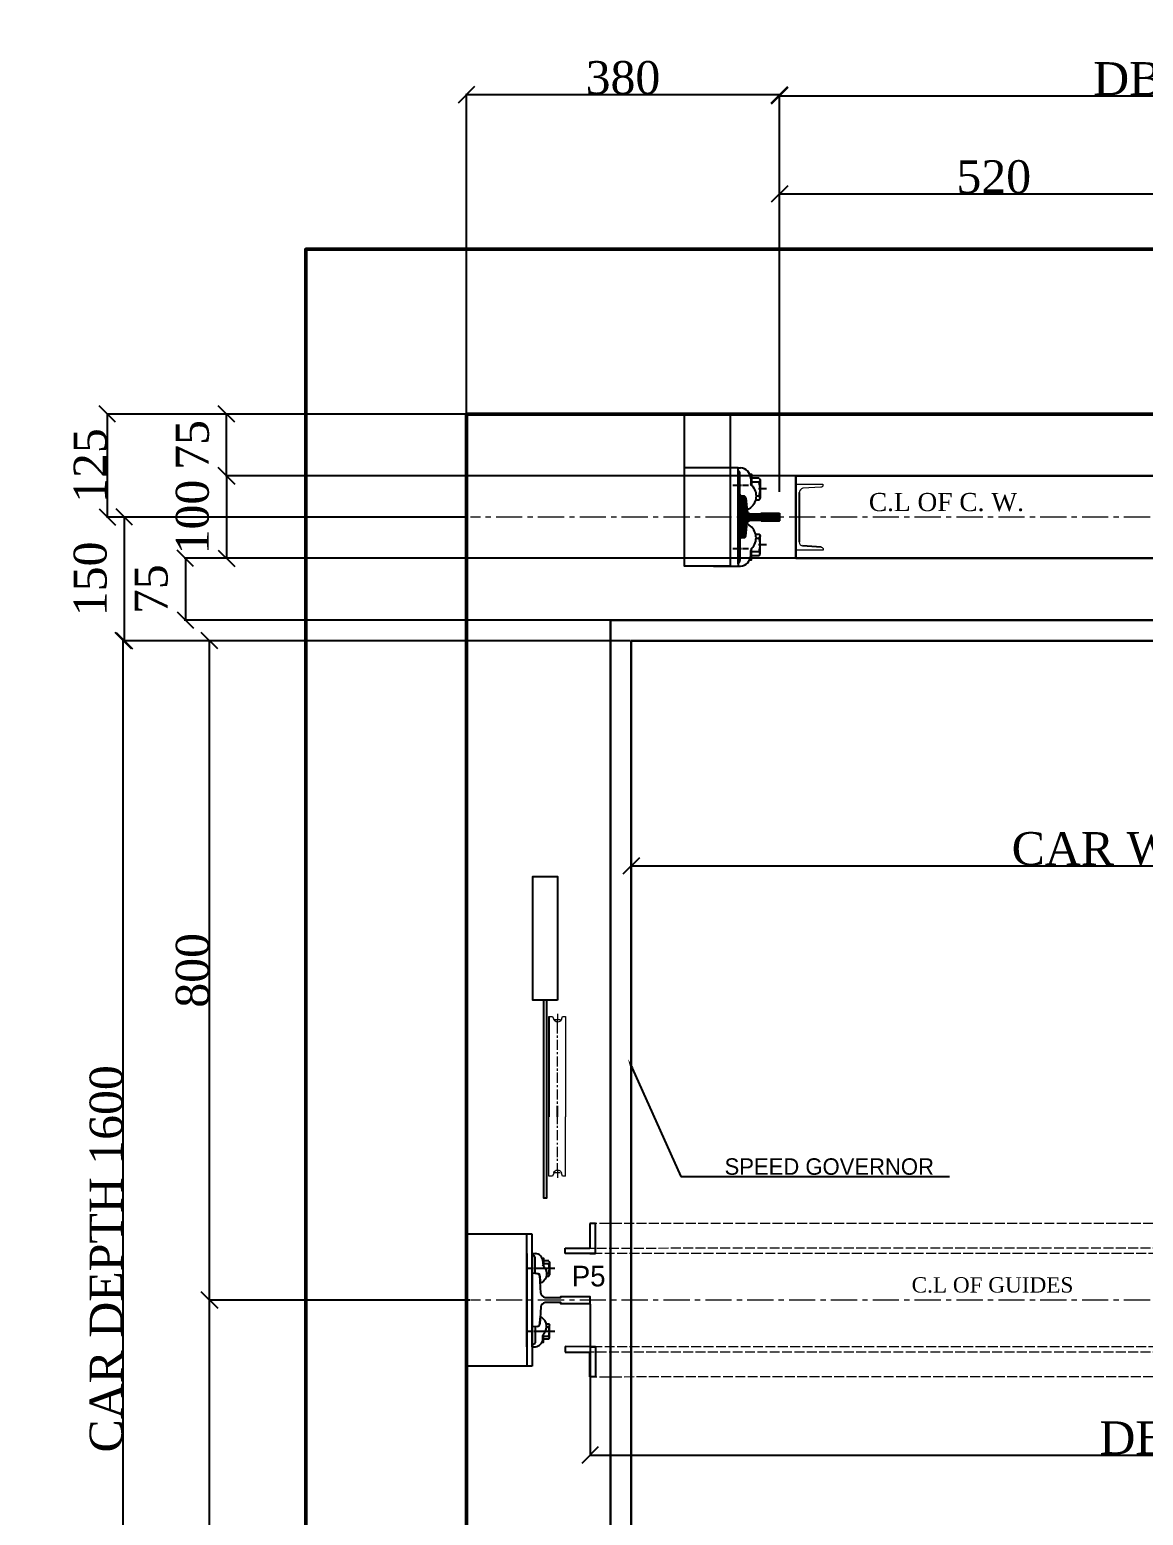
# Model space of a CAD drawing. Header units: millimetres. Extents: x 130 to 2977, y 155 to 3551.
# Drawn here: x 130 to 1481, y 1662 to 3465 of the extents above; entities that cross this region are included whole.
import ezdxf
from ezdxf import colors
from ezdxf.entities.mleader import LeaderData, LeaderLine
from ezdxf.math import Vec2, Vec3

# ---------------------------------------------------------------- set-up
doc = ezdxf.new("R2010")
doc.units = ezdxf.units.MM
for name, pattern in [('ACAD_ISO02W100', [15, 12, -3]), ('ACAD_ISO10W100', [18, 12, -3, 0, -3]), ('CENTER', [50.8, 31.75, -6.35, 6.35, -6.35])]:
    doc.linetypes.add(name, pattern=pattern)
for name, color, linetype in [('7', 6, 'ACAD_ISO10W100'), ('PDF_0', 7, 'Continuous'), ('PDF_gide rail', 7, 'Continuous')]:
    doc.layers.add(name, color=color, linetype=linetype)
for name, color, linetype, lineweight in [('CL', 2, 'CENTER', 0), ('DL', 8, 'ACAD_ISO02W100', 0), ('step&guides', 3, 'Continuous', 30), ('Wall', 1, 'Continuous', 50)]:
    doc.layers.add(name, color=color, linetype=linetype, lineweight=lineweight)
doc.styles.add('nassar2', font='cent.shx', dxfattribs={"height": 60})
doc.styles.add('top', font='cent.shx', dxfattribs={"height": 40})
doc.dimstyles.new('top', dxfattribs={"dimtxt": 35, "dimasz": 20, "dimexe": 1.25, "dimexo": 0.625, "dimtad": 1, "dimtxsty": 'top', "dimblk": 'OBLIQUE', "dimcen": 2.5, "dimadec": 0, "dimazin": 0, "dimtfac": 1, "dimtmove": 0, "dimatfit": 3, "dimldrblk": 'OBLIQUE', "dimfxl": 1, "dimarcsym": 0})
pattern_1 = [(45, (19074.27063, -6497.71146), (-0.08838834765, 0.08838834765), [])]

# ---------------------------------------------------------------- blocks, each defined once
blk = doc.blocks.new('_Oblique')
at = {"color": 0, "linetype": 'ByBlock', "lineweight": -2}
blk.add_line((-0.5, -0.5), (0.5, 0.5), dxfattribs=at)
blk = doc.blocks.new('*D35')
at = {"color": 0, "lineweight": -2, "transparency": 16777216}
for p, q in [((1039.9, 2999.2), (1039.9, 3266.8)), ((1039.9, 3265.6), (1559.9, 3265.6)), ((1559.9, 3231.2), (1559.9, 3266.8))]:
    blk.add_line(p, q, dxfattribs=at)
at = {"layer": 'Defpoints', "color": 0, "transparency": 16777216}
for p in [(1559.9, 3265.6), (1559.9, 3230.5), (1039.9, 2998.6)]:
    blk.add_point(p, dxfattribs=at)
at = {"color": 0, "lineweight": -2, "transparency": 16777216, "xscale": 20, "yscale": 20, "zscale": 20, "rotation": 180}
blk.add_blockref('_Oblique', (1039.9, 3265.6), dxfattribs=at)
at = {"color": 0, "lineweight": -2, "transparency": 16777216, "xscale": 20, "yscale": 20, "zscale": 20}
blk.add_blockref('_Oblique', (1559.9, 3265.6), dxfattribs=at)
at = {"color": 0, "transparency": 16777216, "insert": (1299.9, 3286.2), "char_height": 40, "attachment_point": 5, "style": 'top'}
blk.add_mtext('520', dxfattribs=at)
blk = doc.blocks.new('*D37')
at = {"color": 0, "lineweight": -2, "transparency": 16777216}
for p, q in [((1039.9, 2904), (1039.9, 3385.9)), ((1039.9, 3384.6), (2079.9, 3384.6)), ((2079.9, 2904), (2079.9, 3385.9))]:
    blk.add_line(p, q, dxfattribs=at)
at = {"layer": 'Defpoints', "color": 0, "transparency": 16777216}
for p in [(2079.9, 3384.6), (1039.9, 2903.4), (2079.9, 2903.4)]:
    blk.add_point(p, dxfattribs=at)
at = {"color": 0, "lineweight": -2, "transparency": 16777216, "xscale": 20, "yscale": 20, "zscale": 20, "rotation": 180}
blk.add_blockref('_Oblique', (1039.9, 3384.6), dxfattribs=at)
at = {"color": 0, "lineweight": -2, "transparency": 16777216, "xscale": 20, "yscale": 20, "zscale": 20}
blk.add_blockref('_Oblique', (2079.9, 3384.6), dxfattribs=at)
at = {"color": 0, "transparency": 16777216, "insert": (1559.9, 3405.2), "char_height": 40, "attachment_point": 5, "style": 'top'}
blk.add_mtext('DBG  1040', dxfattribs=at)
blk = doc.blocks.new('*D38')
at = {"color": 0, "lineweight": -2, "transparency": 16777216}
for p, q in [((659.9, 2874.2), (659.9, 3387.1)), ((1039.9, 3385.9), (659.9, 3385.9)), ((1039.9, 2909.8), (1039.9, 3387.1))]:
    blk.add_line(p, q, dxfattribs=at)
at = {"layer": 'Defpoints', "color": 0, "transparency": 16777216}
for p in [(659.9, 3385.9), (1039.9, 2909.2), (659.9, 2873.6)]:
    blk.add_point(p, dxfattribs=at)
at = {"color": 0, "lineweight": -2, "transparency": 16777216, "xscale": 20, "yscale": 20, "zscale": 20, "rotation": 180}
blk.add_blockref('_Oblique', (659.9, 3385.9), dxfattribs=at)
at = {"color": 0, "lineweight": -2, "transparency": 16777216, "xscale": 20, "yscale": 20, "zscale": 20}
blk.add_blockref('_Oblique', (1039.9, 3385.9), dxfattribs=at)
at = {"color": 0, "transparency": 16777216, "insert": (849.9, 3406.5), "char_height": 40, "attachment_point": 5, "style": 'top'}
blk.add_mtext('380', dxfattribs=at)
blk = doc.blocks.new('*D51')
at = {"color": 0, "lineweight": -2, "transparency": 16777216}
for p, q in [((859.2, 2723.6), (242.3, 2723.6)), ((243.5, 1123.6), (243.5, 2723.6)), ((1084.2, 1123.6), (242.3, 1123.6))]:
    blk.add_line(p, q, dxfattribs=at)
at = {"layer": 'Defpoints', "color": 0, "transparency": 16777216}
for p in [(243.5, 2723.6), (859.9, 2723.6), (1084.9, 1123.6)]:
    blk.add_point(p, dxfattribs=at)
at = {"color": 0, "lineweight": -2, "transparency": 16777216, "xscale": 20, "yscale": 20, "zscale": 20}
for p, rotation in [((243.5, 2723.6), 90), ((243.5, 1123.6), 270)]:
    blk.add_blockref('_Oblique', p, dxfattribs=dict(at, rotation=rotation))
at = {"color": 0, "transparency": 16777216, "insert": (222.9, 1973.6), "char_height": 40, "attachment_point": 5, "rotation": 90, "style": 'top'}
blk.add_mtext('CAR DEPTH 1600', dxfattribs=at)
blk = doc.blocks.new('*D61')
at = {"color": 0, "lineweight": -2, "transparency": 16777216}
for p, q in [((664.2, 1923.6), (346.9, 1923.6)), ((348.1, 1123.6), (348.1, 1923.6)), ((464.2, 1123.6), (346.9, 1123.6))]:
    blk.add_line(p, q, dxfattribs=at)
at = {"layer": 'Defpoints', "color": 0, "transparency": 16777216}
for p in [(348.1, 1923.6), (664.9, 1923.6), (464.9, 1123.6)]:
    blk.add_point(p, dxfattribs=at)
at = {"color": 0, "lineweight": -2, "transparency": 16777216, "xscale": 20, "yscale": 20, "zscale": 20}
for p, rotation in [((348.1, 1923.6), 90), ((348.1, 1123.6), 270)]:
    blk.add_blockref('_Oblique', p, dxfattribs=dict(at, rotation=rotation))
at = {"color": 0, "transparency": 16777216, "insert": (327.5, 1523.6), "char_height": 40, "attachment_point": 5, "rotation": 90, "style": 'top'}
blk.add_mtext('800', dxfattribs=at)
blk = doc.blocks.new('*D52')
at = {"color": 0, "lineweight": -2, "transparency": 16777216}
for p, q in [((464.2, 2723.6), (346.9, 2723.6)), ((348.1, 1923.6), (348.1, 2723.6)), ((464.2, 1923.6), (346.9, 1923.6))]:
    blk.add_line(p, q, dxfattribs=at)
at = {"layer": 'Defpoints', "color": 0, "transparency": 16777216}
for p in [(348.1, 2723.6), (464.9, 2723.6), (464.9, 1923.6)]:
    blk.add_point(p, dxfattribs=at)
at = {"color": 0, "lineweight": -2, "transparency": 16777216, "xscale": 20, "yscale": 20, "zscale": 20}
for p, rotation in [((348.1, 2723.6), 90), ((348.1, 1923.6), 270)]:
    blk.add_blockref('_Oblique', p, dxfattribs=dict(at, rotation=rotation))
at = {"color": 0, "transparency": 16777216, "insert": (327.5, 2323.6), "char_height": 40, "attachment_point": 5, "rotation": 90, "style": 'top'}
blk.add_mtext('800', dxfattribs=at)
blk = doc.blocks.new('*D53')
at = {"color": 0, "lineweight": -2, "transparency": 16777216}
for p, q in [((659.2, 2998.6), (222.9, 2998.6)), ((224.2, 2873.6), (224.2, 2998.6)), ((659.2, 2873.6), (222.9, 2873.6))]:
    blk.add_line(p, q, dxfattribs=at)
at = {"layer": 'Defpoints', "color": 0, "transparency": 16777216}
for p in [(224.2, 2998.6), (659.9, 2998.6), (659.9, 2873.6)]:
    blk.add_point(p, dxfattribs=at)
at = {"color": 0, "lineweight": -2, "transparency": 16777216, "xscale": 20, "yscale": 20, "zscale": 20}
for p, rotation in [((224.2, 2998.6), 90), ((224.2, 2873.6), 270)]:
    blk.add_blockref('_Oblique', p, dxfattribs=dict(at, rotation=rotation))
at = {"color": 0, "transparency": 16777216, "insert": (203.5, 2936.1), "char_height": 40, "attachment_point": 5, "rotation": 90, "style": 'top'}
blk.add_mtext('125', dxfattribs=at)
blk = doc.blocks.new('*D62')
at = {"color": 0, "lineweight": -2, "transparency": 16777216}
for p, q in [((809.9, 1918.5), (809.9, 1734.2)), ((2309.9, 1927.5), (2309.9, 1734.2)), ((809.9, 1735.5), (2309.9, 1735.5))]:
    blk.add_line(p, q, dxfattribs=at)
at = {"layer": 'Defpoints', "color": 0, "transparency": 16777216}
for p in [(809.9, 1919.1), (2309.9, 1928.1), (2309.9, 1735.5)]:
    blk.add_point(p, dxfattribs=at)
at = {"color": 0, "lineweight": -2, "transparency": 16777216, "xscale": 20, "yscale": 20, "zscale": 20, "rotation": 180}
blk.add_blockref('_Oblique', (809.9, 1735.5), dxfattribs=at)
at = {"color": 0, "lineweight": -2, "transparency": 16777216, "xscale": 20, "yscale": 20, "zscale": 20}
blk.add_blockref('_Oblique', (2309.9, 1735.5), dxfattribs=at)
at = {"color": 0, "transparency": 16777216, "insert": (1559.9, 1756.1), "char_height": 40, "attachment_point": 5, "style": 'top'}
blk.add_mtext('DBG 1500', dxfattribs=at)
blk = doc.blocks.new('*D63')
at = {"color": 0, "lineweight": -2, "transparency": 16777216}
for p, q in [((859.9, 2723), (859.9, 2449)), ((2259.9, 2723), (2259.9, 2449)), ((859.9, 2450.3), (2259.9, 2450.3))]:
    blk.add_line(p, q, dxfattribs=at)
at = {"layer": 'Defpoints', "color": 0, "transparency": 16777216}
for p in [(859.9, 2723.6), (2259.9, 2723.6), (2259.9, 2450.3)]:
    blk.add_point(p, dxfattribs=at)
at = {"color": 0, "lineweight": -2, "transparency": 16777216, "xscale": 20, "yscale": 20, "zscale": 20, "rotation": 180}
blk.add_blockref('_Oblique', (859.9, 2450.3), dxfattribs=at)
at = {"color": 0, "lineweight": -2, "transparency": 16777216, "xscale": 20, "yscale": 20, "zscale": 20}
blk.add_blockref('_Oblique', (2259.9, 2450.3), dxfattribs=at)
at = {"color": 0, "transparency": 16777216, "insert": (1559.9, 2470.9), "char_height": 40, "attachment_point": 5, "style": 'top'}
blk.add_mtext('CAR WIDTH 1400', dxfattribs=at)
blk = doc.blocks.new('*D55')
at = {"color": 0, "lineweight": -2, "transparency": 16777216}
for p, q in [((299, 2873.6), (243.5, 2873.6)), ((244.8, 2723.6), (244.8, 2873.6)), ((859.2, 2723.6), (243.5, 2723.6))]:
    blk.add_line(p, q, dxfattribs=at)
at = {"layer": 'Defpoints', "color": 0, "transparency": 16777216}
for p in [(244.8, 2873.6), (299.6, 2873.6), (859.9, 2723.6)]:
    blk.add_point(p, dxfattribs=at)
at = {"color": 0, "lineweight": -2, "transparency": 16777216, "xscale": 20, "yscale": 20, "zscale": 20}
for p, rotation in [((244.8, 2873.6), 90), ((244.8, 2723.6), 270)]:
    blk.add_blockref('_Oblique', p, dxfattribs=dict(at, rotation=rotation))
at = {"color": 0, "transparency": 16777216, "insert": (203.5, 2798.6), "char_height": 40, "attachment_point": 5, "rotation": 90, "style": 'top'}
blk.add_mtext('150', dxfattribs=at)
blk = doc.blocks.new('*D64')
at = {"color": 0, "lineweight": -2, "transparency": 16777216}
for p, q in [((1059.2, 2923.6), (367.5, 2923.6)), ((368.8, 2923.6), (368.8, 2823.6)), ((1059.2, 2823.6), (367.5, 2823.6))]:
    blk.add_line(p, q, dxfattribs=at)
at = {"layer": 'Defpoints', "color": 0, "transparency": 16777216}
for p in [(1059.9, 2923.6), (368.8, 2823.6), (1059.9, 2823.6)]:
    blk.add_point(p, dxfattribs=at)
at = {"color": 0, "lineweight": -2, "transparency": 16777216, "xscale": 20, "yscale": 20, "zscale": 20}
for p, rotation in [((368.8, 2923.6), 90), ((368.8, 2823.6), 270)]:
    blk.add_blockref('_Oblique', p, dxfattribs=dict(at, rotation=rotation))
at = {"color": 0, "transparency": 16777216, "insert": (327.5, 2873.6), "char_height": 40, "attachment_point": 5, "rotation": 90, "style": 'top'}
blk.add_mtext('100', dxfattribs=at)
blk = doc.blocks.new('*D65')
at = {"color": 0, "lineweight": -2, "transparency": 16777216}
for p, q in [((1059.2, 2823.6), (317.5, 2823.6)), ((318.8, 2823.6), (318.8, 2748.6)), ((834.2, 2748.6), (317.5, 2748.6))]:
    blk.add_line(p, q, dxfattribs=at)
at = {"layer": 'Defpoints', "color": 0, "transparency": 16777216}
for p in [(1059.9, 2823.6), (318.8, 2748.6), (834.9, 2748.6)]:
    blk.add_point(p, dxfattribs=at)
at = {"color": 0, "lineweight": -2, "transparency": 16777216, "xscale": 20, "yscale": 20, "zscale": 20}
for p, rotation in [((318.8, 2823.6), 90), ((318.8, 2748.6), 270)]:
    blk.add_blockref('_Oblique', p, dxfattribs=dict(at, rotation=rotation))
at = {"color": 0, "transparency": 16777216, "insert": (277.5, 2786.1), "char_height": 40, "attachment_point": 5, "rotation": 90, "style": 'top'}
blk.add_mtext('75', dxfattribs=at)
blk = doc.blocks.new('*D56')
at = {"color": 0, "lineweight": -2, "transparency": 16777216}
for p, q in [((368.8, 2923.6), (368.8, 2998.6)), ((369.4, 2998.6), (370, 2998.6)), ((369.4, 2923.6), (370, 2923.6))]:
    blk.add_line(p, q, dxfattribs=at)
at = {"layer": 'Defpoints', "color": 0, "transparency": 16777216}
for p in [(368.8, 2998.6), (368.8, 2998.6), (368.8, 2923.6)]:
    blk.add_point(p, dxfattribs=at)
at = {"color": 0, "lineweight": -2, "transparency": 16777216, "xscale": 20, "yscale": 20, "zscale": 20}
for p, rotation in [((368.8, 2998.6), 90), ((368.8, 2923.6), 270)]:
    blk.add_blockref('_Oblique', p, dxfattribs=dict(at, rotation=rotation))
at = {"color": 0, "transparency": 16777216, "insert": (327.5, 2961.1), "char_height": 40, "attachment_point": 5, "rotation": 90, "style": 'top'}
blk.add_mtext('75', dxfattribs=at)

msp = doc.modelspace()

# ---------------------------------------------------------------- hatches: boundary and pattern name
h = msp.add_hatch()
h.set_pattern_fill('ANSI31', color=256)
h.set_pattern_definition(pattern_1)
h.paths.add_polyline_path([(989.853, 2898.702), (995.152, 2898.702, -0.26508525), (998.653, 2896.018), (1000.467, 2881.569, 0.36605419), (1005.045, 2877.334), (1017.625, 2877.334), (1017.625, 2878.234), (1039.853, 2878.234), (1039.853, 2873.702), (989.853, 2873.702)])
h = msp.add_hatch()
h.set_pattern_fill('ANSI31', color=256)
h.set_pattern_definition(pattern_1)
edge = h.paths.add_edge_path()
edge.add_line((989.853, 2848.23), (995.152, 2848.23))
edge.add_arc((994.548, 2852.643), 4.453, 277.78596, 337.173125)
edge.add_line((998.653, 2850.915), (1000.467, 2865.363))
edge.add_arc((1005.261, 2864.773), 4.83, 452.566246, 532.987701, ccw=False)
edge.add_line((1005.045, 2869.599), (1017.625, 2869.599))
edge.add_line((1017.625, 2869.599), (1017.625, 2868.698))
edge.add_line((1017.625, 2868.698), (1039.853, 2868.698))
edge.add_line((1039.853, 2868.698), (1039.853, 2873.702))
edge.add_line((1039.853, 2873.702), (989.853, 2873.702))
edge.add_line((989.853, 2873.702), (989.853, 2848.23))

# ---------------------------------------------------------------- linework, layer by layer
for p, q in [((664.853, 2998.584), (2454.853, 2998.584)), ((989.853, 2898.466), (989.853, 2933.518)), ((1063.629, 2903.302), (1063.629, 2843.356)), ((995.152, 2898.702), (989.853, 2898.702)), ((989.853, 2898.466), (989.853, 2848.466)), ((1005.045, 2877.334), (1017.625, 2877.334)), ((1005.045, 2869.982), (1017.625, 2869.982)), ((1017.625, 2877.334), (1017.625, 2878.352)), ((1017.625, 2878.352), (1039.853, 2878.352)), ((1017.625, 2878.234), (1039.853, 2878.234)), ((1017.625, 2870.071), (1017.625, 2869.052)), ((1017.625, 2869.052), (1039.853, 2869.052)), ((1017.625, 2868.934), (1039.853, 2868.934)), ((1039.853, 2878.352), (1039.853, 2869.052)), ((1039.853, 2878.352), (1039.853, 2869.052)), ((1039.853, 2869.052), (1039.853, 2878.352)), ((1039.853, 2878.234), (1039.853, 2868.934)), ((1039.853, 2878.234), (1039.853, 2868.934)), ((995.152, 2848.702), (989.853, 2848.702)), ((989.853, 2848.466), (989.853, 2813.886)), ((995.152, 2848.702), (989.988, 2848.702)), ((759.99, 2267.722), (759.99, 2146.057)), ((770.523, 2146.057), (770.523, 2159.383)), ((739.853, 2003.584), (659.853, 2003.584)), ((739.853, 1956.084), (739.853, 1891.084)), ((809.853, 1928.084), (809.853, 1919.084)), ((739.853, 1843.584), (659.853, 1843.584))]:
    msp.add_line(p, q)
at = {"ltscale": 5, "transparency": 33554666}
for p, q in [((816.371, 2016.659), (809.797, 2016.649)), ((809.797, 2016.649), (809.843, 1986.702)), ((816.427, 1980.138), (816.371, 2016.659)), ((779.896, 1986.656), (809.843, 1986.702)), ((779.906, 1980.082), (779.896, 1986.656)), ((816.427, 1980.138), (779.906, 1980.082)), ((809.853, 1980.128), (816.427, 1980.138)), ((779.906, 1867.086), (779.896, 1860.513)), ((779.896, 1860.513), (809.843, 1860.467)), ((816.427, 1867.03), (779.906, 1867.086)), ((809.797, 1830.52), (809.843, 1860.467)), ((809.853, 1867.04), (816.427, 1867.03)), ((816.427, 1867.03), (816.371, 1830.51)), ((816.371, 1830.51), (809.797, 1830.52))]:
    msp.add_line(p, q, dxfattribs=at)
for points in [[(979.853, 2813.886), (924.441, 2813.886), (924.441, 2998.584), (979.853, 2998.584)], [(770.55, 2287.3), (740.55, 2287.3), (740.55, 2437.3), (770.55, 2437.3)], [(757.542, 2287.3), (753.558, 2287.3), (753.562, 2047.67), (757.546, 2047.67)]]:
    msp.add_lwpolyline(points, close=True)
for points in [[(989.853, 2933.518), (924.441, 2933.518)], [(989.853, 2813.65), (959.853, 2813.65)]]:
    msp.add_lwpolyline(points)
at = {"color": 7, "linetype": 'Continuous', "lineweight": 20, "true_color": 0x000007}
for points in [[(759.99, 2267.722), (764.203, 2267.722), (765.783, 2264.035)], [(770.523, 2270.882), (770.523, 2263.509), (766.837, 2263.509)], [(770.523, 2260.875), (770.523, 2263.509), (770.523, 2263.509)], [(773.683, 2263.509), (770.523, 2263.509), (770.523, 2263.509)], [(770.523, 2247.181), (770.523, 2260.875), (770.523, 2260.875)], [(775.264, 2264.035), (776.317, 2267.722), (780.004, 2267.722), (780.004, 2146.057)], [(770.523, 2241.914), (770.523, 2244.548), (770.523, 2244.548)], [(770.523, 2227.167), (770.523, 2239.281), (770.523, 2239.281)], [(770.523, 2221.9), (770.523, 2224.534), (770.523, 2224.534)], [(770.523, 2207.153), (770.523, 2219.267), (770.523, 2219.267)], [(770.523, 2201.886), (770.523, 2204.519), (770.523, 2204.519)], [(770.523, 2187.139), (770.523, 2199.779), (770.523, 2199.779)], [(770.523, 2181.872), (770.523, 2184.505), (770.523, 2184.505)], [(770.523, 2167.124), (770.523, 2179.238), (770.523, 2179.238)], [(770.523, 2161.858), (770.523, 2164.491), (770.523, 2164.491)], [(759.99, 2073.901), (759.99, 2146.057), (759.99, 2146.057)], [(770.523, 2137.103), (770.523, 2146.057), (770.523, 2146.057)], [(780.004, 2073.901), (780.004, 2146.057), (780.004, 2146.057), (780.004, 2146.057)], [(770.523, 2132.363), (770.523, 2134.996), (770.523, 2134.996)], [(770.523, 2117.616), (770.523, 2129.73), (770.523, 2129.73)], [(770.523, 2112.349), (770.523, 2114.456), (770.523, 2114.456)], [(770.523, 2097.075), (770.523, 2109.715), (770.523, 2109.715)], [(770.523, 2092.335), (770.523, 2094.968), (770.523, 2094.968)], [(765.783, 2077.587), (764.203, 2073.901), (759.99, 2073.901)], [(770.523, 2080.748), (770.523, 2078.114), (766.837, 2078.114)], [(770.523, 2080.748), (770.523, 2089.701), (770.523, 2089.701)], [(773.683, 2078.114), (770.523, 2078.114), (770.523, 2071.794)], [(780.004, 2073.901), (776.317, 2073.901), (775.264, 2077.587)]]:
    msp.add_lwpolyline(points, dxfattribs=at)
for points in [[(770.523, 2260.875), (768.417, 2260.875), (766.31, 2262.455), (765.783, 2264.562)], [(775.264, 2264.562), (774.737, 2262.455), (772.63, 2260.875), (770.523, 2260.875)], [(765.783, 2078.114), (766.31, 2080.221), (768.417, 2081.274), (770.523, 2081.274)], [(770.523, 2081.274), (772.63, 2081.274), (774.737, 2080.221), (775.264, 2078.114)]]:
    msp.add_open_spline(points, degree=3, dxfattribs=at)
at = {"color": 7, "linetype": 'Continuous', "lineweight": 20}
msp.add_open_spline([(770.523, 2081.274), (772.63, 2081.274), (774.737, 2080.221), (775.264, 2078.114)], degree=3, dxfattribs=at)
at = {"layer": 'CL'}
for p, q in [((2454.853, 2873.584), (664.853, 2873.584)), ((2454.853, 1923.584), (664.853, 1923.584))]:
    msp.add_line(p, q, dxfattribs=at)
at = {"layer": 'DL'}
for p, q in [((2303.335, 2016.659), (809.797, 2016.395)), ((2330.027, 1986.671), (779.896, 1986.341)), ((2339.8, 1980.138), (779.906, 1980.082)), ((2339.8, 1867.03), (779.905, 1866.754)), ((2330.027, 1860.498), (809.843, 1860.284)), ((2303.335, 1830.51), (814.322, 1830.254))]:
    msp.add_line(p, q, dxfattribs=at)
at = {"layer": 'PDF_0', "lineweight": 25}
for points in [[(989.853, 2933.518), (992.354, 2933.518)], [(989.853, 2930.054), (989.853, 2816.878)], [(989.853, 2816.878), (989.853, 2930.054)], [(989.853, 2930.054), (989.853, 2816.878)], [(991.866, 2900.811), (991.866, 2926.684)], [(1005.047, 2920.338), (1005.047, 2914.48)], [(1015.298, 2920.826), (1006.023, 2920.826)], [(993.182, 2911.713), (983.168, 2911.713)], [(995.117, 2911.713), (994.078, 2911.713)], [(1002.384, 2911.713), (995.743, 2911.713)], [(1015.298, 2907.645), (1014.322, 2907.645)], [(1016.254, 2918.185), (1016.254, 2896.705)], [(1024.086, 2907.645), (1016.275, 2907.645)], [(1024.086, 2907.645), (1016.275, 2907.645)], [(997.236, 2898.858), (995.283, 2898.858), (992.667, 2898.947)], [(999.189, 2896.417), (1000.165, 2884.701)], [(1011.393, 2899.346), (1015.298, 2899.346)], [(997.236, 2848.547), (995.283, 2848.547), (992.667, 2848.458)], [(999.189, 2850.988), (1000.165, 2862.704)], [(1011.393, 2848.058), (1015.298, 2848.058)], [(1016.254, 2829.22), (1016.254, 2850.699)], [(993.182, 2835.221), (983.168, 2835.221)], [(991.866, 2846.594), (991.866, 2820.721)], [(995.117, 2835.221), (994.078, 2835.221)], [(1002.384, 2835.221), (995.743, 2835.221)], [(1005.047, 2827.067), (1005.047, 2832.925)], [(1015.298, 2839.76), (1014.322, 2839.76)], [(1024.086, 2839.76), (1016.275, 2839.76)], [(1024.086, 2839.76), (1016.275, 2839.76)], [(1090.534, 2837.22), (1067.877, 2838.636)], [(989.853, 2813.886), (992.354, 2813.886)], [(1015.298, 2826.579), (1006.023, 2826.579)], [(733.361, 1866.996), (733.361, 2003.584)], [(739.853, 1866.996), (739.853, 2003.584)], [(733.361, 1980.172), (733.361, 1866.996)], [(733.361, 1866.996), (733.361, 1980.172)], [(733.361, 1980.172), (733.361, 1866.996)], [(733.361, 1980.172), (733.361, 1843.584)], [(739.853, 1980.172), (739.853, 1866.996)], [(739.853, 1980.172), (743.66, 1980.172)], [(739.853, 1980.172), (739.853, 1843.584)], [(741.237, 1977.404), (739.853, 1977.404)], [(742.622, 1980.172), (742.622, 1980.172)], [(743.314, 1956.985), (743.314, 1975.327)], [(752.658, 1970.828), (752.658, 1966.675)], [(759.925, 1971.174), (753.35, 1971.174)], [(760.603, 1969.302), (760.603, 1954.075)], [(733.624, 1961.83), (732.585, 1961.83)], [(740.891, 1961.83), (734.25, 1961.83)], [(742.276, 1961.83), (741.583, 1961.83)], [(749.889, 1961.83), (742.968, 1961.83)], [(747.121, 1955.601), (745.736, 1955.601), (743.889, 1955.76)], [(748.963, 1952.758), (749.333, 1945.572)], [(751.273, 1961.83), (750.235, 1961.83)], [(758.541, 1961.83), (751.62, 1961.83)], [(757.157, 1955.947), (759.925, 1955.947)], [(759.925, 1961.83), (758.887, 1961.83)], [(767.193, 1961.83), (760.271, 1961.83)], [(749.197, 1945.565), (749.197, 1945.565)], [(748.963, 1894.41), (749.333, 1901.597)], [(749.197, 1901.604), (749.197, 1901.604)], [(760.603, 1877.866), (760.603, 1893.094)], [(733.624, 1885.338), (732.585, 1885.338)], [(740.891, 1885.338), (734.25, 1885.338)], [(742.276, 1885.338), (741.583, 1885.338)], [(749.889, 1885.338), (742.968, 1885.338)], [(743.314, 1890.183), (743.314, 1871.841)], [(751.273, 1885.338), (750.235, 1885.338)], [(758.541, 1885.338), (751.62, 1885.338)], [(752.658, 1876.34), (752.658, 1880.493)], [(759.925, 1875.994), (753.35, 1875.994)], [(757.157, 1891.222), (759.925, 1891.222)], [(759.925, 1885.338), (758.887, 1885.338)], [(767.193, 1885.338), (760.271, 1885.338)], [(741.237, 1869.765), (739.853, 1869.765)], [(739.853, 1866.996), (743.66, 1866.996)], [(742.622, 1866.996), (742.622, 1866.996)]]:
    msp.add_lwpolyline(points, dxfattribs=at)
for points in [[(1004.07, 2925.708), (1006.023, 2925.708), (1006.023, 2912.039, -0.19879356), (1005.047, 2914.235)], [(1015.302, 2920.427, -0.42555746), (1015.298, 2915.944), (1006.023, 2915.944)], [(1006.035, 2912.043, -0.4769017), (1003.07, 2883.591, -0.14500939), (1001.874, 2883.236)], [(1010.905, 2894.464), (1015.298, 2894.464, 0.42555746), (1015.302, 2898.948)], [(1006.035, 2835.362, 0.4769017), (1003.07, 2863.814, 0.14500939), (1001.874, 2864.168)], [(1010.905, 2852.94), (1015.298, 2852.94, -0.42555746), (1015.302, 2848.457)], [(1004.07, 2821.697), (1006.023, 2821.697), (1006.023, 2835.366, 0.19879356), (1005.047, 2833.169)], [(1015.302, 2826.977, 0.42555746), (1015.298, 2831.461), (1006.023, 2831.461)], [(753.358, 1964.948, -0.4769017), (751.256, 1944.778, -0.14500939), (750.408, 1944.526)], [(751.966, 1974.635), (753.35, 1974.635), (753.35, 1964.945, -0.19879356), (752.658, 1966.502)], [(759.928, 1970.892, -0.42555746), (759.925, 1967.713), (753.35, 1967.713)], [(756.811, 1952.486), (759.925, 1952.486, 0.42555746), (759.928, 1955.664)], [(753.358, 1882.221, 0.4769017), (751.256, 1902.391, 0.14500939), (750.408, 1902.642)], [(756.811, 1894.682), (759.925, 1894.682, -0.42555746), (759.928, 1891.504)], [(751.966, 1872.534), (753.35, 1872.534), (753.35, 1882.224, 0.19879356), (752.658, 1880.666)], [(759.928, 1876.277, 0.42555746), (759.925, 1879.455), (753.35, 1879.455)]]:
    msp.add_lwpolyline(points, format="xyb", dxfattribs=at)
at = {"layer": 'PDF_0', "lineweight": 13}
msp.add_lwpolyline([(1090.534, 2837.22), (1091.006, 2837.22), (1091.478, 2836.748), (1091.95, 2836.276), (1092.422, 2835.804), (1092.894, 2835.332), (1092.894, 2834.86), (1092.894, 2833.444), (1059.853, 2833.444), (1059.853, 2913.686), (1092.422, 2913.686), (1092.422, 2912.27), (1092.422, 2911.798), (1092.422, 2911.326), (1091.95, 2910.854), (1091.95, 2910.382), (1091.478, 2910.382), (1091.006, 2909.91), (1090.534, 2909.91), (1090.062, 2909.91), (1068.349, 2908.494)], dxfattribs=at)
at = {"layer": 'PDF_0', "lineweight": 25}
for centre, radius, start, end in [((988.807, 2926.554), 3.062, 2.434631, 70.02521), ((991.204, 2919.718), 13.848, 1.552295, 85.235699), ((982.836, 2907.401), 33.439, 345.750386, 14.249614), ((993.997, 2900.623), 2.139, 174.959214, 231.567757), ((996.096, 2895.944), 3.129, 8.692489, 68.627127), ((1001.436, 2884.455), 1.295, 169.047572, 289.745947), ((993.997, 2846.782), 2.139, 128.432243, 185.040786), ((996.096, 2851.46), 3.129, 291.372873, 351.307511), ((982.836, 2840.004), 33.439, 345.750386, 14.249614), ((988.807, 2820.851), 3.062, 289.97479, 357.565369), ((991.204, 2827.686), 13.848, 274.764301, 358.447705), ((741.145, 1975.235), 2.171, 2.434631, 87.565369), ((742.844, 1970.389), 9.817, 1.552295, 85.235699), ((736.912, 1961.657), 23.705, 345.750386, 14.249614), ((744.517, 1956.803), 1.217, 171.37106, 238.964463), ((746.601, 1953.152), 2.503, 19.297379, 78.009648), ((750.449, 1945.645), 1.119, 183.74321, 267.900618), ((750.449, 1901.524), 1.119, 92.099382, 176.25679), ((744.517, 1890.366), 1.217, 121.035537, 188.62894), ((742.844, 1876.779), 9.817, 274.764301, 358.447705), ((736.912, 1885.511), 23.705, 345.750386, 14.249614), ((741.145, 1871.934), 2.171, 272.434631, 357.565369)]:
    msp.add_arc(centre, radius, start, end, dxfattribs=at)
at = {"layer": 'PDF_0', "lineweight": 13}
for centre, radius, start, end in [((1069.671, 2902.551), 6.088, 102.536666, 172.915956), ((1068.673, 2843.649), 5.052, 183.31753, 266.638158)]:
    msp.add_arc(centre, radius, start, end, dxfattribs=at)
at = {"layer": 'PDF_gide rail', "lineweight": 25}
for points in [[(998.653, 2896.018), (1000.439, 2881.497)], [(998.653, 2851.387), (1000.439, 2865.908)], [(998.653, 2851.387), (1000.439, 2865.908)], [(745.747, 1891.558), (739.853, 1891.084), (739.853, 1956.084), (739.853, 1956.084)], [(745.747, 1955.611), (739.853, 1956.084), (739.853, 1891.084), (739.853, 1891.084)], [(750.032, 1931.972), (748.963, 1953.98)], [(750.032, 1915.196), (748.963, 1894.41)], [(755.429, 1926.584), (774.582, 1926.584), (774.582, 1928.084), (809.853, 1928.084), (809.853, 1919.084), (774.582, 1919.084), (774.582, 1920.584), (755.429, 1920.584)]]:
    msp.add_lwpolyline(points, dxfattribs=at)
for centre, radius, start, end in [((994.548, 2894.29), 4.453, 22.826875, 82.21404), ((1004.939, 2865.47), 4.514, 88.658898, 175.558563), ((1005.261, 2882.159), 4.83, 186.566958, 267.433754), ((994.548, 2853.115), 4.453, 277.78596, 337.173125), ((994.548, 2853.115), 4.453, 277.78596, 337.173125), ((745.07, 1951.608), 4.059, 16.461538, 80.409321), ((757.433, 1933.989), 7.671, 195.2431, 254.857488), ((757.433, 1913.179), 7.671, 105.142512, 164.7569), ((745.07, 1895.56), 4.059, 279.590679, 343.538462), ((745.07, 1895.56), 4.059, 279.590679, 343.538462)]:
    msp.add_arc(centre, radius, start, end, dxfattribs=at)
at = {"layer": 'step&guides'}
for p, q in [((834.853, 2748.584), (2284.853, 2748.584)), ((834.853, 2748.584), (834.853, 1098.584)), ((859.853, 2723.584), (2259.853, 2723.584)), ((859.853, 2723.584), (859.853, 1123.584))]:
    msp.add_line(p, q, dxfattribs=at)
msp.add_lwpolyline([(1059.853, 2823.584), (2059.853, 2823.565), (2059.853, 2923.565), (1059.853, 2923.584)], close=True, dxfattribs=at)
at = {"layer": 'Wall'}
for points in [[(2194.853, 798.584), (2654.853, 798.584), (2654.853, 3198.584), (464.853, 3198.584), (464.853, 798.584), (924.853, 798.584)], [(924.853, 998.584), (659.853, 998.584), (659.853, 2998.584), (2459.853, 2998.584), (2459.853, 998.584), (2194.853, 998.584)]]:
    msp.add_lwpolyline(points, dxfattribs=at)

# ---------------------------------------------------------------- texts
at = {"linetype": 'ACAD_ISO02W100', "ltscale": 4, "transparency": 33554666, "insert": (787.828, 1965.177), "char_height": 25, "attachment_point": 1}
msp.add_mtext_dynamic_manual_height_columns('P5', width=377.71746, gutter_width=125, heights=[0], dxfattribs=at)
at = {"layer": '7', "ltscale": 4, "attachment_point": 1}
for s, width, gutter_width, insert, char_height in [('{\\Fcent|c0;C.L OF C. W.}', 920.85121, 12.5, (1148.286, 2902.847), 22), ('{\\Fcadnw-1|c0;SPEED GOVERNOR}', 812.66208, 175, (973.192, 2095.593), 20), ('\\pxt1;{\\Fcent|c0;C.L OF GUIDES}', 686.44118, 9.318, (1200.224, 1951.346), 18.63605)]:
    msp.add_mtext_dynamic_manual_height_columns(s, width=width, gutter_width=gutter_width, heights=[0], dxfattribs=dict(at, insert=insert, char_height=char_height))

# ---------------------------------------------------------------- dimensions: what is measured, and where the dimension line sits
for base, p1, p2, text, picture, middle in [((2079.853, 3384.601), (1039.853, 2903.352), (2079.853, 2903.352), 'DBG  <>', '*D37', (1559.853, 3384.601)), ((2259.853, 2450.257), (859.853, 2723.584), (2259.853, 2723.584), 'CAR WIDTH <>', '*D63', (1559.853, 2450.257)), ((2309.853, 1735.462), (809.853, 1919.084), (2309.853, 1928.084), 'DBG <>', '*D62', (1559.853, 1735.462))]:
    dim = msp.add_linear_dim(base=base, p1=p1, p2=p2, text=text, dimstyle='top')
    dim.commit()
    dim.dimension.update_dxf_attribs({"geometry": picture, "text_midpoint": middle, "dimtype": 160})
for base, p1, p2, picture, middle in [((659.853, 3385.851), (1039.853, 2909.182), (659.853, 2873.584), '*D38', (849.853, 3385.851)), ((1559.853, 3265.568), (1039.853, 2998.584), (1559.853, 3230.532), '*D35', (1299.853, 3265.568))]:
    dim = msp.add_linear_dim(base=base, p1=p1, p2=p2, dimstyle='top')
    dim.commit()
    dim.dimension.update_dxf_attribs({"geometry": picture, "text_midpoint": middle, "dimtype": 160})
for base, p1, p2, picture, middle in [((224.171, 2998.584), (659.853, 2873.584), (659.853, 2998.584), '*D53', (224.171, 2936.084)), ((348.138, 2723.584), (464.853, 1923.584), (464.853, 2723.584), '*D52', (348.138, 2323.584)), ((348.138, 1923.584), (464.853, 1123.584), (664.853, 1923.584), '*D61', (348.138, 1523.584))]:
    dim = msp.add_linear_dim(base=base, p1=p1, p2=p2, angle=90, dimstyle='top')
    dim.commit()
    dim.dimension.update_dxf_attribs({"geometry": picture, "text_midpoint": middle, "dimtype": 160})
for base, p1, p2, picture, middle in [((368.763, 2998.584), (368.763, 2923.584), (368.763, 2998.584), '*D56', (348.138, 2961.084)), ((368.763, 2823.584), (1059.853, 2923.584), (1059.853, 2823.584), '*D64', (348.138, 2873.584)), ((244.796, 2873.584), (859.853, 2723.584), (299.626, 2873.584), '*D55', (224.171, 2798.584)), ((318.763, 2748.584), (1059.853, 2823.584), (834.853, 2748.584), '*D65', (298.138, 2786.084))]:
    dim = msp.add_linear_dim(base=base, p1=p1, p2=p2, angle=90, dimstyle='top', override={"dimtmove": 1})
    dim.commit()
    dim.dimension.update_dxf_attribs({"geometry": picture, "text_midpoint": middle, "dimtype": 160})
dim = msp.add_linear_dim(base=(243.546, 2723.584), p1=(1084.853, 1123.584), p2=(859.853, 2723.584), angle=90, text='CAR DEPTH <>', dimstyle='top')
dim.commit()
dim.dimension.update_dxf_attribs({"geometry": '*D51', "text_midpoint": (243.546, 1973.584), "dimtype": 160})

# ---------------------------------------------------------------- leaders
ml = msp.add_multileader_mtext('Standard')
ml.set_content('', color=256, style='nassar2')
ml.set_leader_properties()
ml.build(insert=Vec2(0, 0))
ml.multileader.update_dxf_attribs({"text_left_attachment_type": 6, "text_right_attachment_type": 6, "arrow_head_size": 12})
ctx = ml.context
ctx.base_point, ctx.char_height, ctx.arrow_head_size, ctx.landing_gap_size, ctx.plane_origin = Vec3(1246.126, 2073.537), 60, 12, 0.09, Vec3(780.299, 2116.174)
ctx.left_attachment, ctx.right_attachment = 6, 6
notes = []
notes.append((ctx, [(0, (1, 1, 0), (920.176, 2073.537), (1, 0), 325.95, [(0, [(855.967, 2215.988)], 0, [])])]))
ctx.mtext.insert, ctx.mtext.flow_direction = Vec3(1246.216, 2133.537), 5
for ctx, leaders in notes:
    for number, flags, end, landing, length, lines in leaders:
        leader = LeaderData()
        leader.index, (leader.has_last_leader_line, leader.has_dogleg_vector, leader.attachment_direction) = number, flags
        leader.last_leader_point, leader.dogleg_vector, leader.dogleg_length = Vec3(end), Vec3(landing), length
        for number, points, colour, breaks in lines:
            line = LeaderLine()
            line.index, line.vertices, line.color, line.breaks = number, Vec3.list(points), colors.encode_raw_color(colour), breaks
            leader.lines.append(line)
        ctx.leaders.append(leader)

doc.saveas('drawing.dxf')
